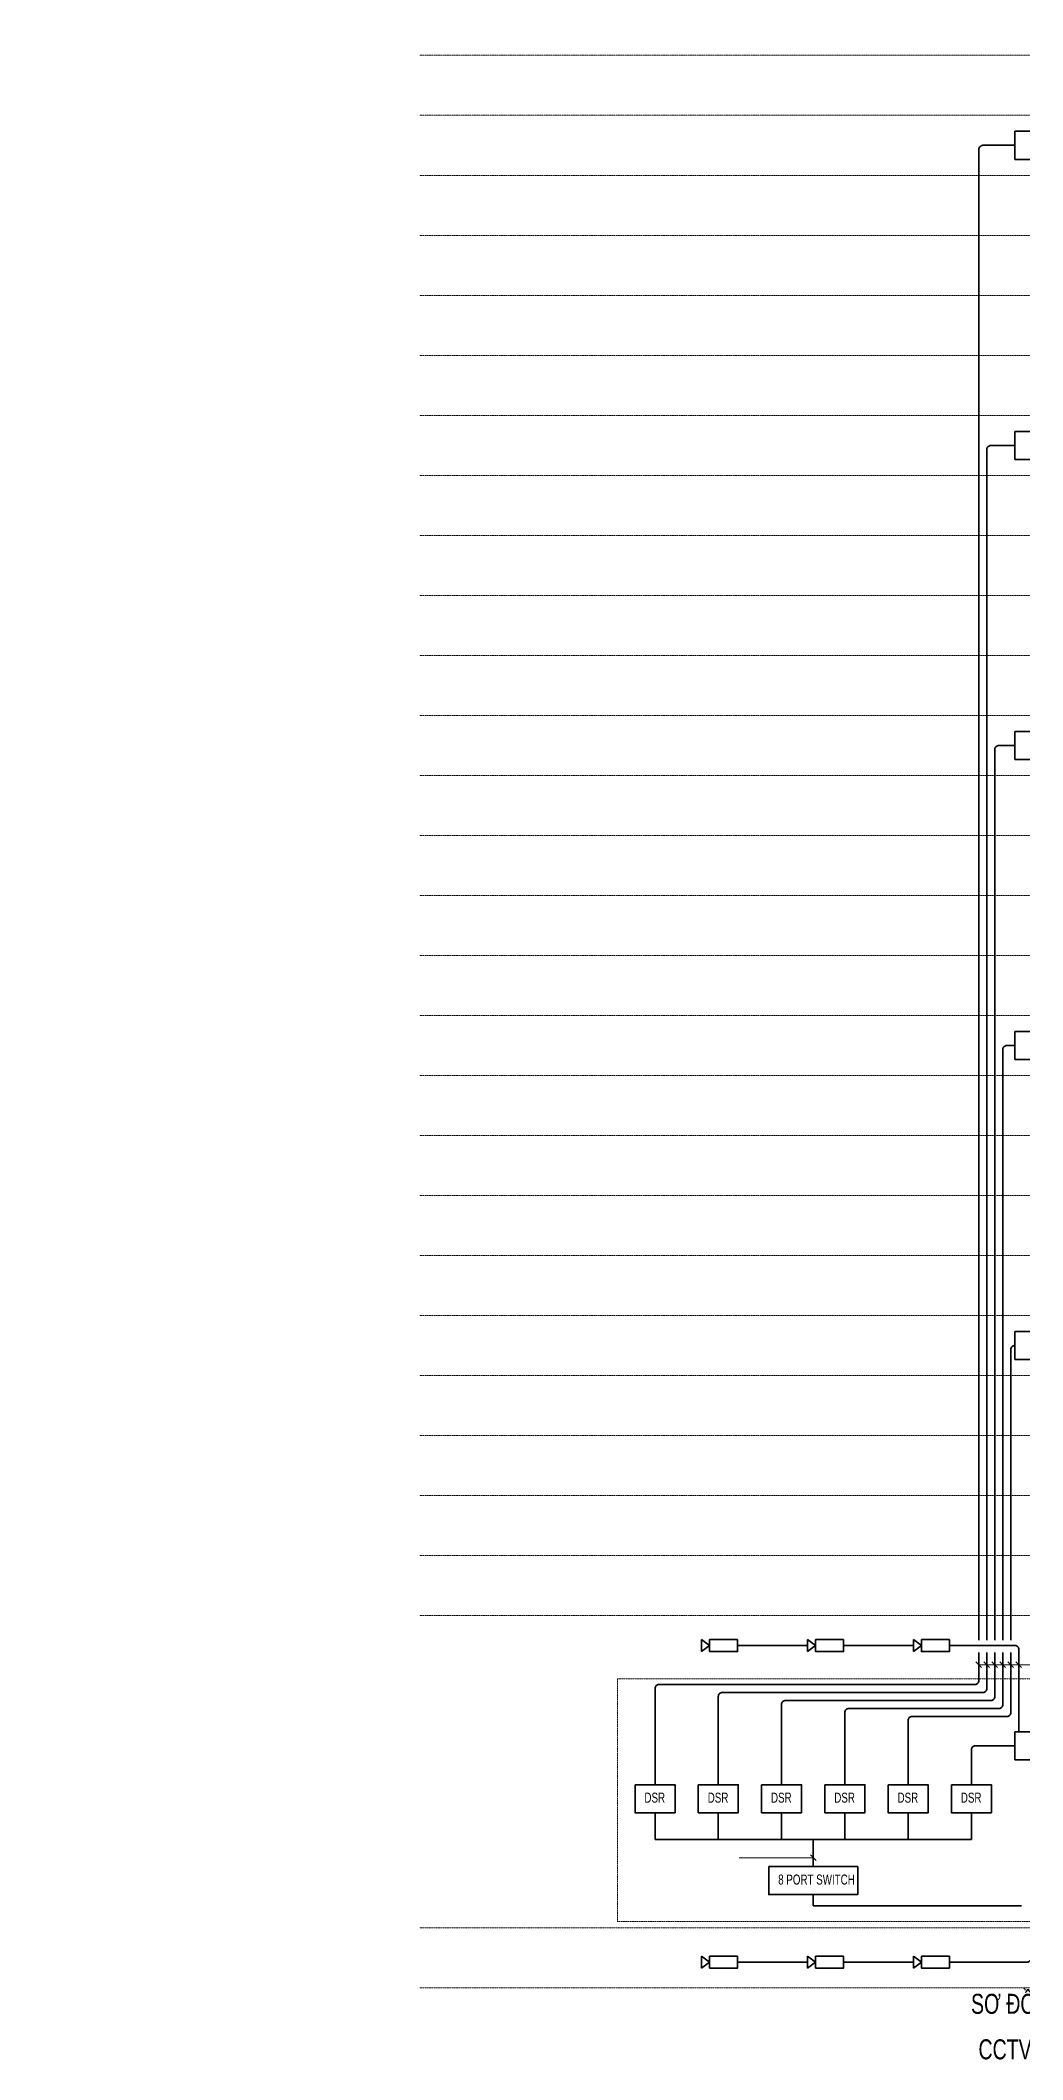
# Model space of a CAD drawing. Extents: x -5343388 to 7033982, y -486386 to 188356.
# Drawn here: x 814743 to 839300, y -279622 to -229147 of the extents above; entities that cross this region are included whole.
import ezdxf

# ---------------------------------------------------------------- set-up
doc = ezdxf.new("R2010")
doc.units = 0
doc.header["$MEASUREMENT"] = 0
doc.linetypes.add('DASHEDX2', pattern=[1.5, 1, -0.5])
for name, color, linetype, lineweight in [('5. Tivi Equipment', 2, 'Continuous', 35), ('5. Tivi Text', 7, 'Continuous', 25), ('7. Cam Equipment', 2, 'Continuous', 35), ('7. Cam Wire', 3, 'Continuous', 35), ('99. Line', 9, 'DASHEDX2', 13), ('999. Text', 7, 'Continuous', 25)]:
    doc.layers.add(name, color=color, linetype=linetype, lineweight=lineweight)
doc.styles.add('M&E text 2', font='', dxfattribs={"width": 0.7, "height": 5})
doc.styles.add('M&E text 3', font='', dxfattribs={"width": 0.7, "height": 2.5})
doc.styles.get('M&E text 2').set_extended_font_data('.VnArialH')
doc.styles.get('M&E text 3').set_extended_font_data('.VnArialH')

msp = doc.modelspace()

# ---------------------------------------------------------------- linework, layer by layer
at = {"layer": '5. Tivi Equipment'}
for points in [[(839106.4457, -231420.85568), (840106.4457, -231420.85568), (840106.4457, -232120.85568), (839106.4457, -232120.85568)], [(839106.4457, -238920.85568), (840106.4457, -238920.85568), (840106.4457, -239620.85568), (839106.4457, -239620.85568)], [(839106.4457, -246420.85568), (840106.4457, -246420.85568), (840106.4457, -247120.85568), (839106.4457, -247120.85568)], [(839106.4457, -253920.85568), (840106.4457, -253920.85568), (840106.4457, -254620.85568), (839106.4457, -254620.85568)], [(839106.4457, -261420.85568), (840106.4457, -261420.85568), (840106.4457, -262120.85568), (839106.4457, -262120.85568)], [(839106.4457, -271426.69998), (840106.4457, -271426.69998), (840106.4457, -272126.69998), (839106.4457, -272126.69998)], [(829609.93981, -272749.6072), (830609.93981, -272749.6072), (830609.93981, -273449.6072), (829609.93981, -273449.6072)], [(831191.89584, -272749.6072), (832191.89584, -272749.6072), (832191.89584, -273449.6072), (831191.89584, -273449.6072)], [(832773.85186, -272749.6072), (833773.85186, -272749.6072), (833773.85186, -273449.6072), (832773.85186, -273449.6072)], [(834355.80789, -272749.6072), (835355.80789, -272749.6072), (835355.80789, -273449.6072), (834355.80789, -273449.6072)], [(835937.76391, -272749.6072), (836937.76391, -272749.6072), (836937.76391, -273449.6072), (835937.76391, -273449.6072)], [(837519.71993, -272749.6072), (838519.71993, -272749.6072), (838519.71993, -273449.6072), (837519.71993, -273449.6072)], [(832953.70338, -274796.6109), (835175.95636, -274796.6109), (835175.95636, -275496.6109), (832953.70338, -275496.6109)]]:
    msp.add_lwpolyline(points, close=True, dxfattribs=at)
at = {"layer": '7. Cam Equipment'}
for points in [[(831271.7334, -269120.85568), (831271.7334, -269420.85568)], [(831271.7334, -269120.85568), (831471.7334, -269270.85568)], [(831271.7334, -269420.85568), (831471.7334, -269270.85568)], [(832171.7334, -269120.85568), (831471.7334, -269120.85568)], [(831471.7334, -269120.85568), (831471.7334, -269420.85568), (832171.7334, -269420.85568), (832171.7334, -269120.85568)], [(833921.7334, -269120.85568), (833921.7334, -269420.85568)], [(833921.7334, -269120.85568), (834121.7334, -269270.85568)], [(833921.7334, -269420.85568), (834121.7334, -269270.85568)], [(834821.7334, -269120.85568), (834121.7334, -269120.85568)], [(834121.7334, -269120.85568), (834121.7334, -269420.85568), (834821.7334, -269420.85568), (834821.7334, -269120.85568)], [(836571.7334, -269120.85568), (836571.7334, -269420.85568)], [(836571.7334, -269120.85568), (836771.7334, -269270.85568)], [(836571.7334, -269420.85568), (836771.7334, -269270.85568)], [(837471.7334, -269120.85568), (836771.7334, -269120.85568)], [(836771.7334, -269120.85568), (836771.7334, -269420.85568), (837471.7334, -269420.85568), (837471.7334, -269120.85568)], [(831271.7334, -277035.91602), (831271.7334, -277335.91602)], [(831271.7334, -277035.91602), (831471.7334, -277185.91602)], [(832171.7334, -277035.91602), (831471.7334, -277035.91602)], [(831471.7334, -277035.91602), (831471.7334, -277335.91602), (832171.7334, -277335.91602), (832171.7334, -277035.91602)], [(833921.7334, -277035.91602), (833921.7334, -277335.91602)], [(833921.7334, -277035.91602), (834121.7334, -277185.91602)], [(834821.7334, -277035.91602), (834121.7334, -277035.91602)], [(834121.7334, -277035.91602), (834121.7334, -277335.91602), (834821.7334, -277335.91602), (834821.7334, -277035.91602)], [(836571.7334, -277035.91602), (836571.7334, -277335.91602)], [(836571.7334, -277035.91602), (836771.7334, -277185.91602)], [(837471.7334, -277035.91602), (836771.7334, -277035.91602)], [(836771.7334, -277035.91602), (836771.7334, -277335.91602), (837471.7334, -277335.91602), (837471.7334, -277035.91602)], [(831271.7334, -277335.91602), (831471.7334, -277185.91602)], [(833921.7334, -277335.91602), (834121.7334, -277185.91602)], [(836571.7334, -277335.91602), (836771.7334, -277185.91602)]]:
    msp.add_lwpolyline(points, dxfattribs=at)
at = {"layer": '7. Cam Wire'}
for points in [[(838206.4457, -269136.90044), (838206.4457, -231870.85568, -0.4142135624), (838306.4457, -231770.85568), (839106.4457, -231770.85568)], [(838406.4457, -269136.90044), (838406.4457, -239370.85568, -0.4142135624), (838506.4457, -239270.85568), (839106.4457, -239270.85568)], [(838606.4457, -269136.90044), (838606.4457, -246870.85568, -0.4142135624), (838706.4457, -246770.85568), (839106.4457, -246770.85568)], [(838806.4457, -269136.90044), (838806.4457, -254370.85568, -0.4142135624), (838906.4457, -254270.85568), (839106.4457, -254270.85568)], [(839006.4457, -269136.90044), (839006.4457, -261870.85568, -0.4142135624), (839106.4457, -261770.85568), (839106.4457, -261770.85568)], [(830109.93981, -272749.6072), (830109.93981, -270344.76688, -0.4142135624), (830209.93981, -270244.76688), (838106.4457, -270244.76688, 0.4142135624), (838206.4457, -270144.76688), (838206.4457, -269446.15736)], [(831691.89584, -272749.6072), (831691.89584, -270544.76688, -0.4142135624), (831791.89584, -270444.76688), (838306.4457, -270444.76688, 0.4142135624), (838406.4457, -270344.76688), (838406.4457, -269446.15736)], [(833273.85186, -272749.6072), (833273.85186, -270744.76688, -0.4142135624), (833373.85186, -270644.76688), (838506.4457, -270644.76688, 0.4142135624), (838606.4457, -270544.76688), (838606.4457, -269446.15736)], [(834855.80789, -272749.6072), (834855.80789, -270944.76688, -0.4142135624), (834955.80789, -270844.76688), (838706.4457, -270844.76688, 0.4142135624), (838806.4457, -270744.76688), (838806.4457, -269446.15736)], [(836437.76391, -272749.6072), (836437.76391, -271144.76688, -0.4142135624), (836537.76391, -271044.76688), (838906.4457, -271044.76688, 0.4142135624), (839006.4457, -270944.76688), (839006.4457, -269446.15736)], [(839206.4457, -271426.69998), (839206.4457, -269370.85568, 0.4142135624), (839106.4457, -269270.85568), (837471.7334, -269270.85568)], [(838019.71993, -272749.6072), (838019.71993, -271876.69998, -0.4142135624), (838119.71993, -271776.69998), (839106.4457, -271776.69998)], [(839511.0918, -272126.69998), (839511.0918, -277085.91602, -0.4142135624), (839411.0918, -277185.91602), (837471.7334, -277185.91602)]]:
    msp.add_lwpolyline(points, format="xyb", dxfattribs=at)
for points in [[(832171.7334, -269270.85568), (833921.7334, -269270.85568)], [(834821.7334, -269270.85568), (836571.7334, -269270.85568)], [(832171.7334, -277185.91602), (833921.7334, -277185.91602)], [(834821.7334, -277185.91602), (836571.7334, -277185.91602)]]:
    msp.add_lwpolyline(points, dxfattribs=at)
at = {"layer": '7. Cam Wire', "color": 1, "linetype": 'DASHEDX2'}
for points in [[(838019.71993, -274122.02202), (830109.93981, -274122.02202), (830109.93981, -273449.6072)], [(831691.89584, -273449.6072), (831691.89584, -274122.02202)], [(833273.85186, -273449.6072), (833273.85186, -274122.02202)], [(834855.80789, -273449.6072), (834855.80789, -274122.02202)], [(836437.76391, -273449.6072), (836437.76391, -274122.02202)], [(838019.71993, -273449.6072), (838019.71993, -274122.02202)], [(834064.82987, -274122.02202), (834064.82987, -274796.6109)], [(839268.26685, -275774.55323), (834064.82987, -275774.55323), (834064.82987, -275496.6109)]]:
    msp.add_lwpolyline(points, dxfattribs=at)
at = {"layer": '99. Line', "ltscale": 3}
for points in [[(824221.49349, -229520.85568), (862310.89586, -229520.85568)], [(824221.49349, -231020.85568), (862310.89586, -231020.85568)], [(824221.49349, -232520.85568), (862310.89586, -232520.85568)], [(824221.49349, -234020.85568), (862310.89586, -234020.85568)], [(824221.49349, -235520.85568), (862310.89586, -235520.85568)], [(824221.49349, -235520.85568), (862310.89586, -235520.85568)], [(824221.49349, -237020.85568), (862310.89586, -237020.85568)], [(824221.49349, -238520.85568), (862310.89586, -238520.85568)], [(824221.49349, -240020.85568), (862310.89586, -240020.85568)], [(824221.49349, -241520.85568), (862310.89586, -241520.85568)], [(824221.49349, -243020.85568), (862310.89586, -243020.85568)], [(824221.49349, -244520.85568), (862310.89586, -244520.85568)], [(824221.49349, -246020.85568), (862310.89586, -246020.85568)], [(824221.49349, -247520.85568), (862310.89586, -247520.85568)], [(824221.49349, -249020.85568), (862310.89586, -249020.85568)], [(824221.49349, -250520.85568), (862310.89586, -250520.85568)], [(824221.49349, -252020.85568), (862310.89586, -252020.85568)], [(824221.49349, -253520.85568), (862310.89586, -253520.85568)], [(824221.49349, -255020.85568), (862310.89586, -255020.85568)], [(824221.49349, -256520.85568), (862310.89586, -256520.85568)], [(824221.49349, -258020.85568), (862310.89586, -258020.85568)], [(824221.49349, -259520.85568), (862310.89586, -259520.85568)], [(824221.49349, -261020.85568), (862310.89586, -261020.85568)], [(824221.49349, -262520.85568), (862310.89586, -262520.85568)], [(824221.49349, -264020.85568), (862310.89586, -264020.85568)], [(824221.49349, -265520.85568), (862310.89586, -265520.85568)], [(824221.49349, -267020.85568), (862310.89586, -267020.85568)], [(824221.49349, -268520.85568), (862310.89586, -268520.85568)], [(824221.49349, -276328.45773), (862310.89586, -276328.45773)], [(824221.49349, -277828.45773), (862310.89586, -277828.45773)]]:
    msp.add_lwpolyline(points, dxfattribs=at)
at = {"layer": '99. Line', "linetype": 'Continuous', "ltscale": 3}
for points in [[(838127.88456, -269678.11597), (838271.77646, -269822.00787)], [(838199.83051, -269750.06192), (841703.64322, -269750.06192)], [(838327.88456, -269678.11597), (838471.77646, -269822.00787)], [(838527.88456, -269678.11597), (838671.77646, -269822.00787)], [(838727.88456, -269678.11597), (838871.77646, -269822.00787)], [(838927.88456, -269678.11597), (839071.77646, -269822.00787)], [(839127.88456, -269678.11597), (839271.77646, -269822.00787)], [(834064.82987, -274574.53294), (832212.74746, -274574.53294)], [(833992.88392, -274502.58699), (834136.77582, -274646.47889)]]:
    msp.add_lwpolyline(points, dxfattribs=at)
at = {"layer": '99. Line', "ltscale": 3}
msp.add_lwpolyline([(829169.42783, -270100.75959), (847749.44537, -270100.75959), (847749.44537, -276165.72545), (829169.42783, -276165.72545)], close=True, dxfattribs=at)

# ---------------------------------------------------------------- texts
at = {"layer": '5. Tivi Text', "char_height": 250, "attachment_point": 1, "style": 'M&E text 3'}
for s, insert, width in [('dsr', (829845.10638, -272948.75141), 807.4687134), ('dsr', (831427.0624, -272948.75141), 807.4687134), ('dsr', (833009.01842, -272948.75141), 807.4687134), ('dsr', (834590.97445, -272948.75141), 807.4687134), ('dsr', (836172.93047, -272948.75141), 807.4687134), ('dsr', (837754.8865, -272948.75141), 807.4687134), ('8 port SWITCH', (833188.86995, -274995.7551), 2854.3689482)]:
    msp.add_mtext(s, dxfattribs=dict(at, insert=insert, width=width))
at = {"layer": '999. Text', "char_height": 500, "attachment_point": 1, "style": 'M&E text 2'}
for s, insert, width in [('s¬ ®å HÖ THèNG camera', (838009.86024, -277977.44354), 14262.4426381), (' cctv system diagram', (838060.18399, -279115.08763), 13261.8965159)]:
    msp.add_mtext(s, dxfattribs=dict(at, insert=insert, width=width))

doc.saveas('drawing.dxf')
